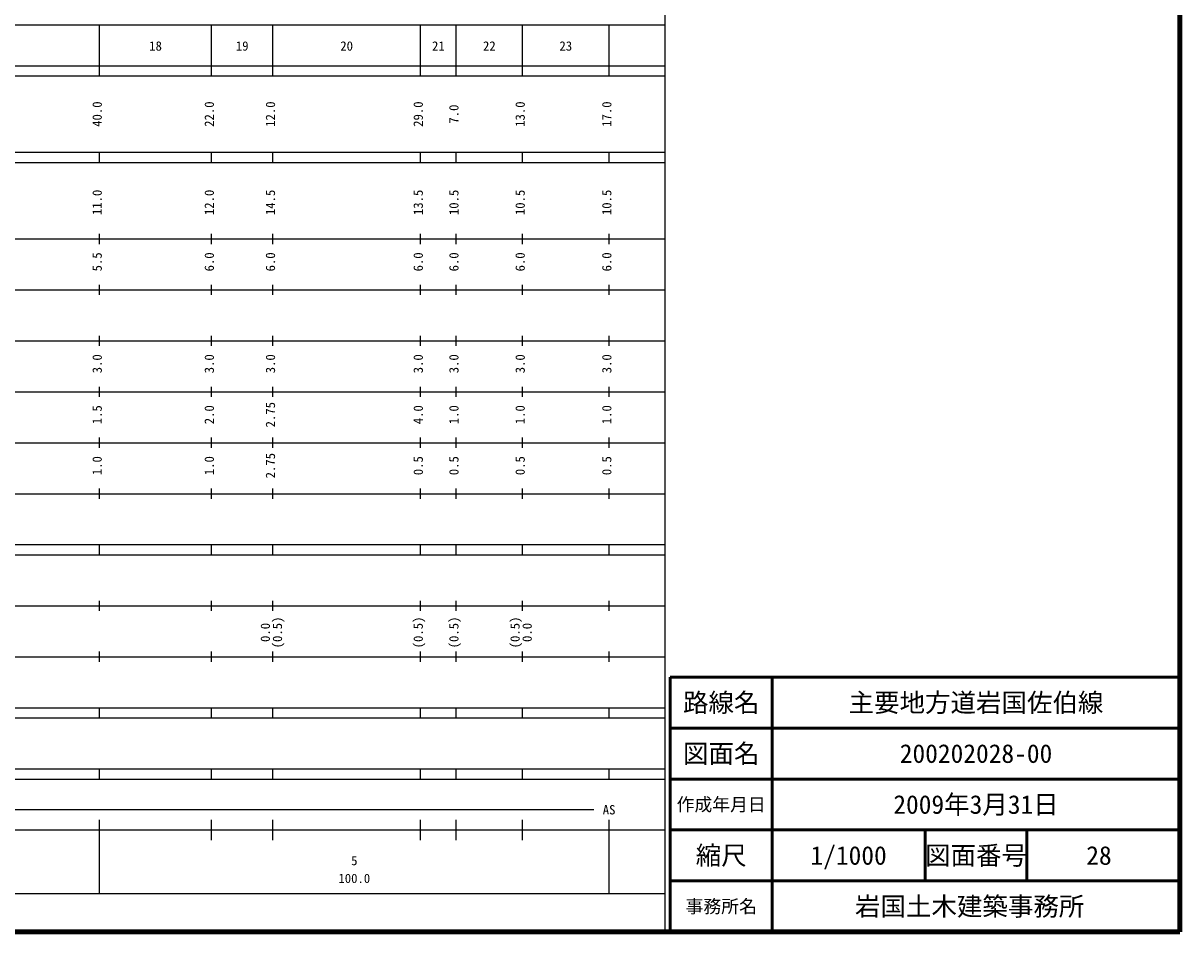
# Model space of a CAD drawing. Units: millimetres on the paper, enlarged 1000 times. Extents: x 40000 to 680000, y 20000 to 380000.
# Drawn here: x 453016 to 680000, y 20000 to 198357 of the extents above; entities that cross this region are included whole.
import ezdxf
from ezdxf.enums import TextEntityAlignment as Align

# ---------------------------------------------------------------- set-up
doc = ezdxf.new("R2010")
doc.units = ezdxf.units.MM
doc.header["$LTSCALE"] = 1000
for name, color, linetype, lineweight in [('M-TTL', 2, 'Continuous', 140), ('M-TTL-BAND', 7, 'Continuous', 25), ('M-TTL-FRAM', 2, 'Continuous', 50), ('M-TTL-LINE', 7, 'Continuous', 50)]:
    doc.layers.add(name, color=color, linetype=linetype, lineweight=lineweight)
doc.layers.add('M-TTL-TXT', color=7, linetype='Continuous')
doc.styles.add('ＭＳ ゴシック', font='')
doc.styles.get('ＭＳ ゴシック').set_extended_font_data('MS Gothic')

msp = doc.modelspace()

# ---------------------------------------------------------------- linework, layer by layer
at = {"layer": 'M-TTL'}
for p, q in [((680000, 20000), (680000, 380000)), ((40000, 20000), (680000, 20000))]:
    msp.add_line(p, q, dxfattribs=at)
at = {"layer": 'M-TTL-BAND'}
for p, q in [((579000, 20000), (579000, 370000)), ((68000, 198000), (579000, 198000)), ((468000, 188000), (468000, 198000)), ((490000, 188000), (490000, 198000)), ((502000, 188000), (502000, 198000)), ((531000, 188000), (531000, 198000)), ((538000, 188000), (538000, 198000)), ((551000, 188000), (551000, 198000)), ((568000, 188000), (568000, 198000)), ((40000, 190000), (579000, 190000)), ((40000, 188000), (579000, 188000)), ((40000, 173000), (579000, 173000)), ((468000, 171000), (468000, 173000)), ((490000, 171000), (490000, 173000)), ((502000, 171000), (502000, 173000)), ((531000, 171000), (531000, 173000)), ((538000, 171000), (538000, 173000)), ((551000, 171000), (551000, 173000)), ((568000, 171000), (568000, 173000)), ((40000, 171000), (579000, 171000)), ((468000, 155000), (468000, 157000)), ((490000, 155000), (490000, 157000)), ((502000, 155000), (502000, 157000)), ((531000, 155000), (531000, 157000)), ((538000, 155000), (538000, 157000)), ((551000, 155000), (551000, 157000)), ((568000, 155000), (568000, 157000)), ((40000, 156000), (579000, 156000)), ((46000, 146000), (579000, 146000)), ((468000, 145000), (468000, 147000)), ((490000, 145000), (490000, 147000)), ((502000, 145000), (502000, 147000)), ((531000, 145000), (531000, 147000)), ((538000, 145000), (538000, 147000)), ((551000, 145000), (551000, 147000)), ((568000, 145000), (568000, 147000)), ((468000, 135000), (468000, 137000)), ((490000, 135000), (490000, 137000)), ((502000, 135000), (502000, 137000)), ((531000, 135000), (531000, 137000)), ((538000, 135000), (538000, 137000)), ((551000, 135000), (551000, 137000)), ((568000, 135000), (568000, 137000)), ((52000, 136000), (579000, 136000)), ((46000, 126000), (579000, 126000)), ((468000, 125000), (468000, 127000)), ((490000, 125000), (490000, 127000)), ((502000, 125000), (502000, 127000)), ((531000, 125000), (531000, 127000)), ((538000, 125000), (538000, 127000)), ((551000, 125000), (551000, 127000)), ((568000, 125000), (568000, 127000)), ((52000, 116000), (579000, 116000)), ((468000, 115000), (468000, 117000)), ((490000, 115000), (490000, 117000)), ((502000, 115000), (502000, 117000)), ((531000, 115000), (531000, 117000)), ((538000, 115000), (538000, 117000)), ((551000, 115000), (551000, 117000)), ((568000, 115000), (568000, 117000)), ((468000, 105000), (468000, 107000)), ((490000, 105000), (490000, 107000)), ((502000, 105000), (502000, 107000)), ((531000, 105000), (531000, 107000)), ((538000, 105000), (538000, 107000)), ((551000, 105000), (551000, 107000)), ((568000, 105000), (568000, 107000)), ((46000, 106000), (579000, 106000)), ((40000, 96000), (579000, 96000)), ((468000, 94000), (468000, 96000)), ((490000, 94000), (490000, 96000)), ((502000, 94000), (502000, 96000)), ((531000, 94000), (531000, 96000)), ((538000, 94000), (538000, 96000)), ((551000, 94000), (551000, 96000)), ((568000, 94000), (568000, 96000)), ((40000, 94000), (579000, 94000)), ((49000, 84000), (579000, 84000)), ((468000, 83000), (468000, 85000)), ((490000, 83000), (490000, 85000)), ((502000, 83000), (502000, 85000)), ((531000, 83000), (531000, 85000)), ((538000, 83000), (538000, 85000)), ((551000, 83000), (551000, 85000)), ((568000, 83000), (568000, 85000)), ((468000, 73000), (468000, 75000)), ((490000, 73000), (490000, 75000)), ((502000, 73000), (502000, 75000)), ((531000, 73000), (531000, 75000)), ((538000, 73000), (538000, 75000)), ((551000, 73000), (551000, 75000)), ((568000, 73000), (568000, 75000)), ((40000, 74000), (579000, 74000)), ((40000, 64000), (579000, 64000)), ((468000, 62000), (468000, 64000)), ((490000, 62000), (490000, 64000)), ((502000, 62000), (502000, 64000)), ((531000, 62000), (531000, 64000)), ((538000, 62000), (538000, 64000)), ((551000, 62000), (551000, 64000)), ((568000, 62000), (568000, 64000)), ((40000, 62000), (579000, 62000)), ((40000, 52000), (579000, 52000)), ((40000, 50000), (579000, 50000)), ((468000, 50000), (468000, 52000)), ((490000, 50000), (490000, 52000)), ((502000, 50000), (502000, 52000)), ((531000, 50000), (531000, 52000)), ((538000, 50000), (538000, 52000)), ((551000, 50000), (551000, 52000)), ((568000, 50000), (568000, 52000)), ((71000, 44000), (565000, 44000)), ((468000, 27500), (468000, 42000)), ((490000, 38000), (490000, 42000)), ((502000, 38000), (502000, 42000)), ((531000, 38000), (531000, 42000)), ((538000, 38000), (538000, 42000)), ((551000, 38000), (551000, 42000)), ((568000, 27500), (568000, 42000)), ((40000, 40000), (579000, 40000)), ((68000, 27500), (579000, 27500))]:
    msp.add_line(p, q, dxfattribs=at)
at = {"layer": 'M-TTL-FRAM'}
for p, q in [((680000, 70000), (580000, 70000)), ((580000, 70000), (580000, 20000))]:
    msp.add_line(p, q, dxfattribs=at)
at = {"layer": 'M-TTL-LINE'}
for p, q in [((600000, 70000), (600000, 20000)), ((680000, 60000), (580000, 60000)), ((680000, 50000), (580000, 50000)), ((680000, 40000), (580000, 40000)), ((630000, 40000), (630000, 30000)), ((650000, 40000), (650000, 30000)), ((680000, 30000), (580000, 30000))]:
    msp.add_line(p, q, dxfattribs=at)

# ---------------------------------------------------------------- texts
at = {"layer": 'M-TTL-BAND', "style": 'ＭＳ ゴシック'}
for s, p in [('18', (479000, 192405)), ('19', (496000, 192405)), ('20', (516500, 192405)), ('21', (534500, 192405)), ('22', (544500, 192405)), ('23', (559500, 192405)), ('AS', (568000, 42500)), ('5', (518000, 32523)), ('100.0', (518000, 29033))]:
    msp.add_text(s, height=1833, dxfattribs=at).set_placement(p, align=Align.BOTTOM_CENTER)
for s, p in [('40.0', (469000, 180500)), ('22.0', (491000, 180500)), ('12.0', (503000, 180500)), ('29.0', (532000, 180500)), ('7.0', (539000, 180500)), ('13.0', (552000, 180500)), ('17.0', (569000, 180500)), ('11.0', (469000, 163174)), ('12.0', (491000, 163174)), ('14.5', (503000, 163174)), ('13.5', (532000, 163174)), ('10.5', (539000, 163174)), ('10.5', (552000, 163174)), ('10.5', (569000, 163174)), ('5.5', (469000, 151500)), ('6.0', (491000, 151500)), ('6.0', (503000, 151500)), ('6.0', (532000, 151500)), ('6.0', (539000, 151500)), ('6.0', (552000, 151500)), ('6.0', (569000, 151500)), ('3.0', (469000, 131500)), ('3.0', (491000, 131500)), ('3.0', (503000, 131500)), ('3.0', (532000, 131500)), ('3.0', (539000, 131500)), ('3.0', (552000, 131500)), ('3.0', (569000, 131500)), ('1.5', (469000, 121500)), ('2.0', (491000, 121500)), ('2.75', (503000, 121500)), ('4.0', (532000, 121500)), ('1.0', (539000, 121500)), ('1.0', (552000, 121500)), ('1.0', (569000, 121500)), ('2.75', (503000, 111500)), ('1.0', (469000, 111500)), ('1.0', (491000, 111500)), ('0.5', (532000, 111500)), ('0.5', (539000, 111500)), ('0.5', (552000, 111500)), ('0.5', (569000, 111500)), ('0.0', (502000, 78764)), ('(0.5)', (504370, 78764)), ('(0.5)', (532000, 78764)), ('(0.5)', (539000, 78764)), ('(0.5)', (551000, 78764)), ('0.0', (553370, 78764))]:
    msp.add_text(s, height=1833, rotation=90, dxfattribs=at).set_placement(p, align=Align.BOTTOM_CENTER)
at = {"layer": 'M-TTL-TXT', "style": 'ＭＳ ゴシック'}
for s, height, p in [('路線名', 3666, (590000, 65000)), ('路線名', 3666, (590000, 65000)), ('主要地方道岩国佐伯線', 3666, (640000, 65000)), ('図面名', 3666, (590000, 55000)), ('図面名', 3666, (590000, 55000)), ('200202028-00', 3666, (640000, 55000)), ('作成年月日', 2566, (590000, 45000)), ('作成年月日', 2566, (590000, 45000)), ('2009年3月31日', 3666, (640000, 45000)), ('縮尺', 3666, (590000, 35000)), ('縮尺', 3666, (590000, 35000)), ('1/1000', 3666, (615000, 35000)), ('図面番号', 3666, (640000, 35000)), ('図面番号', 3666, (640000, 35000)), ('28', 3666, (664125, 35000)), ('岩国土木建築事務所 ', 3666, (640000, 25000)), ('事務所名', 2566, (590000, 25000)), ('事務所名', 2566, (590000, 25000))]:
    msp.add_text(s, height=height, dxfattribs=at).set_placement(p, align=Align.MIDDLE_CENTER)

doc.saveas('drawing.dxf')
